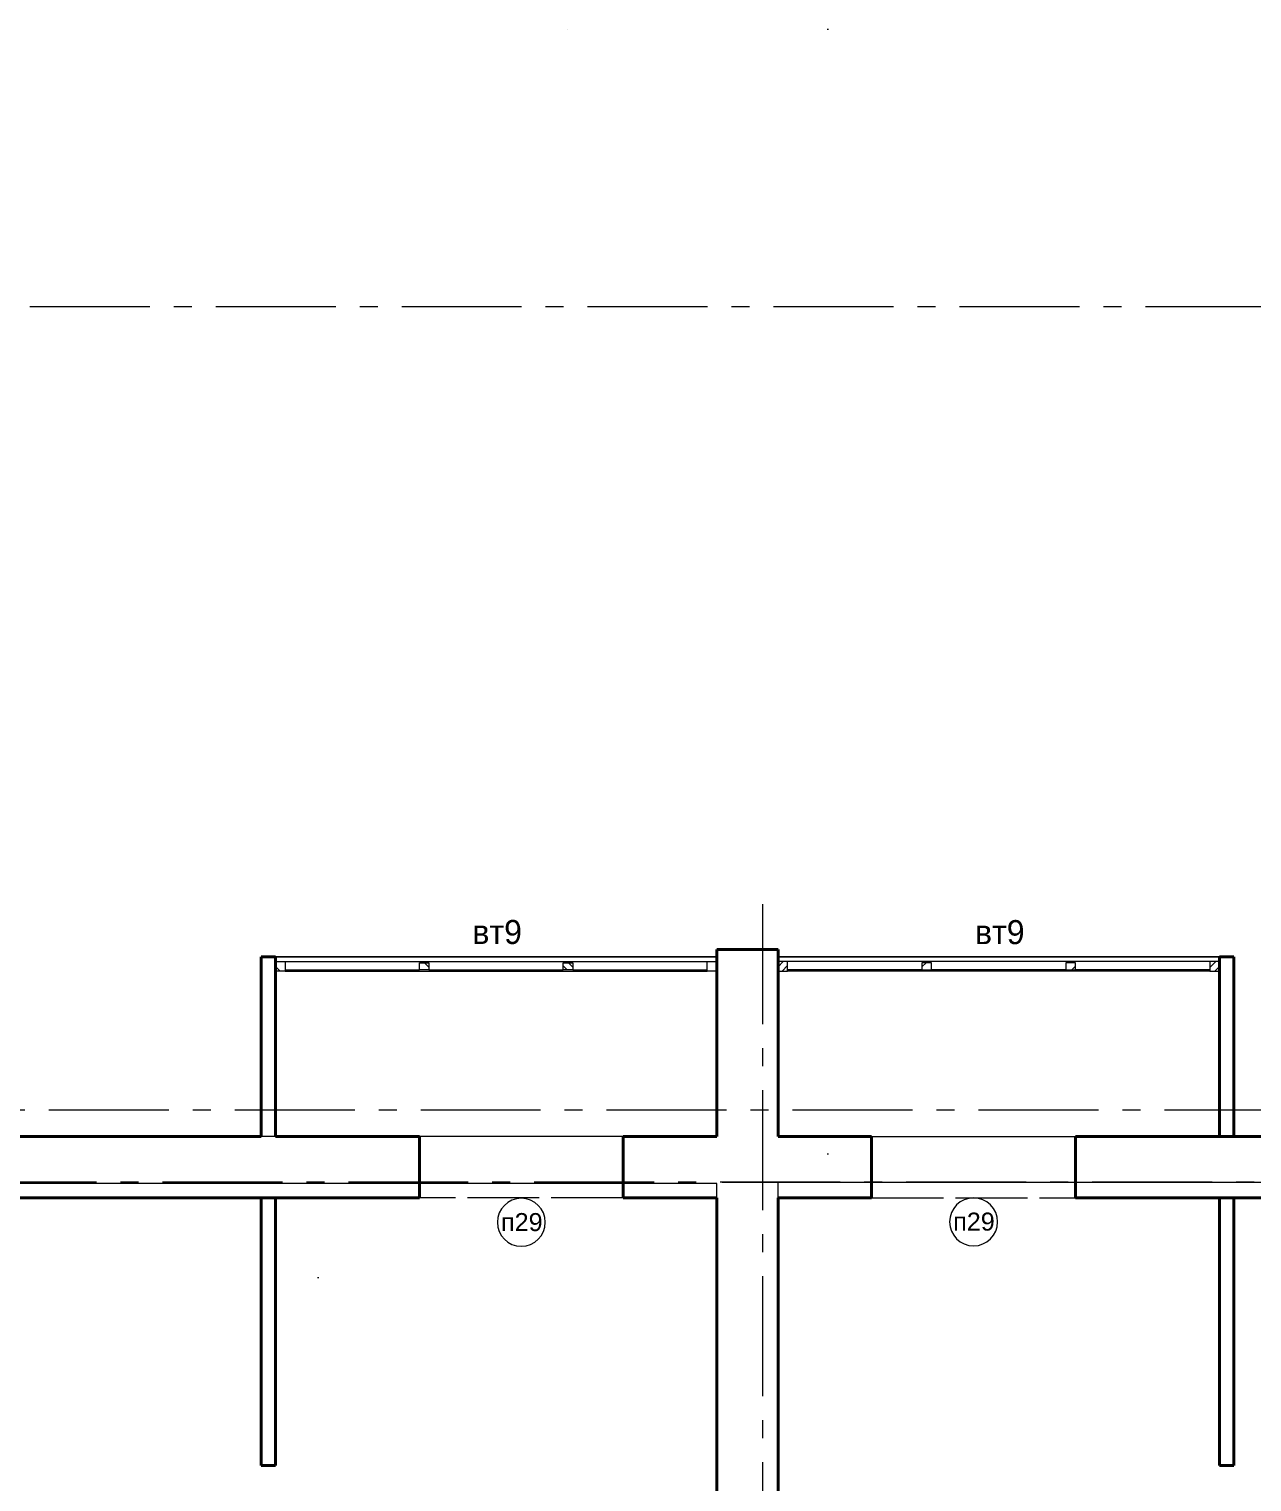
# Model space of a CAD drawing. Extents: x 436819 to 525027, y 24442 to 70197.
# Drawn here: x 484815 to 495010, y 55325 to 67434 of the extents above; entities that cross this region are included whole.
import ezdxf
from ezdxf.enums import TextEntityAlignment as Align

# ---------------------------------------------------------------- set-up
doc = ezdxf.new("R2010")
doc.units = 0
doc.header["$MEASUREMENT"] = 0
for name, pattern in [('Крупный пунктир', [9375, 0, -9375]), ('Штриховая', [700, 600, -100]), ('Штрихштриховая', [1550, 1000, -200, 150, -200])]:
    doc.linetypes.add(name, pattern=pattern)
for name, color, linetype, lineweight in [('0_Ном_пера__61', 7, 'Continuous', 40), ('Двери ArchiCAD_Ном_пера__1', 7, 'Continuous', 13), ('Двери ArchiCAD_Ном_пера__61', 7, 'Continuous', 40), ('Интерьер- Перегородка_Ном_пера__61', 7, 'Continuous', 40), ('Линии разрезов_Ном_пера__1', 7, 'Continuous', 13), ('Маркеры двери_Ном_пера__7', 7, 'Continuous', 5), ('Маркеры окна_Ном_пера__7', 7, 'Continuous', 5), ('Окна ArchiCAD_Ном_пера__1', 7, 'Continuous', 13), ('Окна ArchiCAD_Ном_пера__19', 255, 'Continuous', 0), ('Окна ArchiCAD_Ном_пера__61', 7, 'Continuous', 40), ('Перекрытия_Ном_пера__21', 7, 'Continuous', 20), ('Стены наружные_Ном_пера__61', 7, 'Continuous', 40)]:
    doc.layers.add(name, color=color, linetype=linetype, lineweight=lineweight)
for name, color, linetype in [('Двери ArchiCAD', 7, 'Continuous'), ('Интерьер- Перегородка', 7, 'Continuous'), ('Линии разрезов', 7, 'Continuous'), ('Окна ArchiCAD', 7, 'Continuous'), ('Перекрытия', 7, 'Continuous'), ('Розміри ОСЕЙ', 7, 'Continuous'), ('Стены наружные', 7, 'Continuous')]:
    doc.layers.add(name, color=color, linetype=linetype)
for name, color, linetype, lineweight, true_color in [('Маркеры двери_Ном_пера__3', 7, 'Continuous', 18, 0xdd5800), ('Маркеры окна_Ном_пера__3', 7, 'Continuous', 18, 0xdd5800), ('Окна ArchiCAD_Ном_пера__3', 7, 'Continuous', 18, 0xdd5800), ('Перекрытия_Ном_пера__191', 7, 'Continuous', 0, 0xe8e8e8), ('Перекрытия_Ном_пера__4', 7, 'Continuous', 20, 0x016515), ('Розміри ОСЕЙ_Ном_пера__98', 7, 'Continuous', 13, 0x001f3e)]:
    doc.layers.add(name, color=color, linetype=linetype, lineweight=lineweight, true_color=true_color)
doc.styles.add('СГЕНЕРИР_СТИЛЬ_1', font='')
doc.styles.add('СГЕНЕРИР_СТИЛЬ_2', font='')
doc.styles.add('СГЕНЕРИР_СТИЛЬ_3', font='')
doc.styles.add('СГЕНЕРИР_СТИЛЬ_4', font='')
doc.styles.get('СГЕНЕРИР_СТИЛЬ_1').set_extended_font_data('Century Gothic')
doc.styles.get('СГЕНЕРИР_СТИЛЬ_2').set_extended_font_data('Arial Кириллический')
doc.styles.get('СГЕНЕРИР_СТИЛЬ_3').set_extended_font_data('Arial Unicode MS Кириллический')
doc.styles.get('СГЕНЕРИР_СТИЛЬ_4').set_extended_font_data('Century Gothic', bold=True)
doc.dimstyles.new('СГЕНЕРИР_СТИЛЬ__4', dxfattribs={"dimtxt": 200, "dimasz": 190, "dimexe": 0.18, "dimexo": 0, "dimgap": 0.09, "dimtad": 3, "dimtih": 1, "dimtoh": 1, "dimdec": 0, "dimzin": 0, "dimdsep": 46, "dimtxsty": 'СГЕНЕРИР_СТИЛЬ_3', "dimblk": 'ARROWHEAD_6', "dimblk1": 'ARROWHEAD_6', "dimblk2": 'ARROWHEAD_6', "dimcen": 0.09, "dimclrd": 256, "dimclre": 256, "dimclrt": 256, "dimadec": 0, "dimazin": 0, "dimtfac": 1, "dimtdec": 4, "dimtmove": 0, "dimatfit": 3, "dimfxl": 0, "dimtolj": 1, "dimtzin": 0, "dimarcsym": 0})
pattern_1 = [(45, (133390.85, 87179.35), (-176.777, 176.777), []), (45, (133355.5, 87214.7), (-176.777, 176.777), []), (45, (133320.14, 87250.06), (-176.777, 176.777), [])]

# ---------------------------------------------------------------- blocks, each defined once
blk = doc.blocks.new('Перекрытие_322', base_point=(491059, 57823))
at = {"layer": 'Перекрытия_Ном_пера__191', "linetype": 'Continuous', "flags": 128}
blk.add_lwpolyline([(491059, 57823), (494859, 57823), (498439, 57823), (498439, 53553), (498439, 51233), (491059, 51233)], close=True, dxfattribs=at)
blk = doc.blocks.new('Перекрытие_316', base_point=(491059, 58203))
at = {"layer": 'Перекрытия_Ном_пера__21', "linetype": 'Continuous', "flags": 128}
blk.add_lwpolyline([(491059, 58203), (494859, 58203), (494859, 59703), (491059, 59703)], close=True, dxfattribs=at)
blk = doc.blocks.new('Перекрытие_343', base_point=(486749, 58203))
at = {"layer": 'Перекрытия_Ном_пера__21', "linetype": 'Continuous', "flags": 128}
blk.add_lwpolyline([(486749, 58203), (486749, 59703), (490549, 59703), (490549, 58203)], close=True, dxfattribs=at)
blk = doc.blocks.new('Стена_575', base_point=(494859, 59703))
at = {"layer": 'Интерьер- Перегородка_Ном_пера__61', "linetype": 'Continuous'}
for p, q in [((494859, 59703), (494739, 59703)), ((494859, 58204), (494859, 59703)), ((494739, 59583), (494739, 58204)), ((494739, 58204), (494859, 58204))]:
    blk.add_line(p, q, dxfattribs=at)
blk = doc.blocks.new('Перекрытие_489', base_point=(483569, 57813))
at = {"layer": 'Перекрытия_Ном_пера__191', "linetype": 'Continuous', "flags": 128}
blk.add_lwpolyline([(483569, 57813), (483569, 51233), (490549, 51233), (490549, 57813)], close=True, dxfattribs=at)
blk = doc.blocks.new('Стена_1315', base_point=(494739, 57693))
at = {"layer": '0_Ном_пера__61', "linetype": 'Continuous'}
for p, q in [((494739, 57693), (494739, 55463)), ((494859, 57693), (494739, 57693)), ((494859, 55463), (494859, 57693)), ((494739, 55463), (494859, 55463))]:
    blk.add_line(p, q, dxfattribs=at)
blk = doc.blocks.new('Проем дверной полуарочн 10_4', base_point=(133391, 87179))
at = {"layer": 'Двери ArchiCAD_Ном_пера__1', "linetype": 'Штриховая'}
for p, q in [((132541, 87689), (134241, 87689)), ((132541, 87179), (134241, 87179))]:
    blk.add_line(p, q, dxfattribs=at)
at = {"layer": 'Двери ArchiCAD_Ном_пера__61', "linetype": 'Continuous'}
for p, q in [((132541, 87689), (132541, 87179)), ((134241, 87689), (134241, 87179))]:
    blk.add_line(p, q, dxfattribs=at)
blk = doc.blocks.new('Маркер двери 10', base_point=(133391, 87179))
at = {"layer": 'Маркеры двери_Ном_пера__3', "linetype": 'Continuous'}
for start, end in [(0, 180), (180, 0)]:
    blk.add_arc((133391, 87383), 200, start, end, dxfattribs=at)
at = {"layer": 'Маркеры двери_Ном_пера__3', "style": 'СГЕНЕРИР_СТИЛЬ_2'}
blk.add_attdef('AC_WIDO_ID', text='', height=150, rotation=180, dxfattribs=at).set_placement((133560, 87501), align=Align.BOTTOM_LEFT)
blk = doc.blocks.new('Стена_581', base_point=(490549, 58203))
at = {"layer": 'Интерьер- Перегородка_Ном_пера__61', "linetype": 'Continuous'}
for p, q in [((486749, 58203), (483569, 58203)), ((488069, 58203), (486869, 58203)), ((490549, 58203), (489769, 58203)), ((483569, 57693), (488069, 57693)), ((489769, 57693), (490549, 57693))]:
    blk.add_line(p, q, dxfattribs=at)
at = {"layer": 'Двери ArchiCAD', "linetype": 'Continuous', "rotation": 180.0000002701263}
blk.add_blockref('Проем дверной полуарочн 10_4', (488919, 58203), dxfattribs=at)
at = {"layer": 'Маркеры двери_Ном_пера__3', "linetype": 'Continuous'}
ref = blk.add_blockref('Маркер двери 10', (488919, 57693), dxfattribs=dict(at, rotation=180))
ref.add_attrib('AC_WIDO_ID', 'п29', dxfattribs={"color": 32, "linetype": 'Continuous', "true_color": 0xdd5800, "height": 150, "style": 'СГЕНЕРИР_СТИЛЬ_2'}).set_placement((488750, 57371), align=Align.BOTTOM_LEFT)
blk = doc.blocks.new('Стена_2649', base_point=(486749, 58203))
at = {"layer": 'Интерьер- Перегородка_Ном_пера__61', "linetype": 'Continuous'}
for p, q in [((486869, 59703), (486749, 59703)), ((486749, 59703), (486749, 58203)), ((486869, 58203), (486869, 59583))]:
    blk.add_line(p, q, dxfattribs=at)
blk = doc.blocks.new('Стена_1198', base_point=(486749, 57693))
at = {"layer": '0_Ном_пера__61', "linetype": 'Continuous'}
for p, q in [((486749, 57693), (486749, 55463)), ((486869, 57693), (486749, 57693)), ((486869, 55463), (486869, 57693)), ((486749, 55463), (486869, 55463))]:
    blk.add_line(p, q, dxfattribs=at)
blk = doc.blocks.new('Плоскость сечения_1', base_point=(524727, 52511))
at = {"layer": 'Линии разрезов_Ном_пера__1', "linetype": 'Крупный пунктир'}
blk.add_line((524727, 57029), (437287, 57029), dxfattribs=at)
blk = doc.blocks.new('О Витрина 2 10_11', base_point=(133391, 87179))
at = {"layer": 'Окна ArchiCAD_Ном_пера__19', "linetype": 'Continuous'}
h = blk.add_hatch(dxfattribs=at)
h.set_pattern_fill('Алюминий', color=256, style=0, pattern_type=2)
h.set_pattern_definition(pattern_1)
h.paths.add_polyline_path([(131551, 87179), (131551, 87099), (131631, 87099), (131631, 87179)], flags=0)
h = blk.add_hatch(dxfattribs=at)
h.set_pattern_fill('Алюминий', color=256, style=0, pattern_type=2)
h.set_pattern_definition(pattern_1)
h.paths.add_polyline_path([(132751, 87169), (132751, 87109), (132831, 87109), (132831, 87169)], flags=0)
h = blk.add_hatch(dxfattribs=at)
h.set_pattern_fill('Алюминий', color=256, style=0, pattern_type=2)
h.set_pattern_definition(pattern_1)
h.paths.add_polyline_path([(133951, 87169), (133951, 87109), (134031, 87109), (134031, 87169)], flags=0)
h = blk.add_hatch(dxfattribs=at)
h.set_pattern_fill('Алюминий', color=256, style=0, pattern_type=2)
h.set_pattern_definition(pattern_1)
h.paths.add_polyline_path([(135151, 87179), (135151, 87099), (135231, 87099), (135231, 87179)], flags=0)
at = {"layer": 'Окна ArchiCAD_Ном_пера__1', "linetype": 'Continuous'}
for p, q in [((132751, 87169), (132751, 87109)), ((132831, 87169), (132751, 87169)), ((132751, 87109), (132831, 87109)), ((132831, 87109), (132831, 87169)), ((133951, 87169), (133951, 87109)), ((134031, 87169), (133951, 87169)), ((133951, 87109), (134031, 87109)), ((134031, 87109), (134031, 87169))]:
    blk.add_line(p, q, dxfattribs=at)
at = {"layer": 'Окна ArchiCAD_Ном_пера__3', "linetype": 'Continuous'}
for p, q in [((131551, 87179), (131551, 87099)), ((131631, 87179), (131551, 87179)), ((131551, 87099), (131631, 87099)), ((131631, 87099), (131631, 87179)), ((131631, 87179), (135151, 87179)), ((131631, 87169), (132751, 87169)), ((131631, 87099), (135151, 87099)), ((132831, 87169), (133951, 87169)), ((134031, 87169), (135151, 87169)), ((135151, 87179), (135151, 87099)), ((135231, 87179), (135151, 87179)), ((135151, 87099), (135231, 87099)), ((135231, 87099), (135231, 87179)), ((135231, 87059), (131551, 87059))]:
    blk.add_line(p, q, dxfattribs=at)
at = {"layer": 'Окна ArchiCAD_Ном_пера__61', "linetype": 'Continuous'}
for p, q in [((131551, 87179), (131551, 87059)), ((135231, 87179), (135231, 87059))]:
    blk.add_line(p, q, dxfattribs=at)
blk = doc.blocks.new('Маркер окна 12_5', base_point=(133391, 87179))
at = {"layer": 'Маркеры окна_Ном_пера__7', "linetype": 'Continuous', "insert": (133589, 86957), "char_height": 200, "attachment_point": 7, "rotation": 180, "style": 'СГЕНЕРИР_СТИЛЬ_1'}
blk.add_mtext('{вт9}', dxfattribs=at)
blk = doc.blocks.new('Стена_576', base_point=(494859, 59643))
at = {"layer": 'Маркеры окна_Ном_пера__3', "linetype": 'Continuous', "rotation": 180}
blk.add_blockref('Маркер окна 12_5', (492899, 59583), dxfattribs=at)
at = {"layer": 'Окна ArchiCAD', "linetype": 'Continuous', "rotation": 180}
blk.add_blockref('О Витрина 2 10_11', (492899, 59583), dxfattribs=at)
blk = doc.blocks.new('Стена_577', base_point=(494859, 58203))
at = {"layer": 'Интерьер- Перегородка_Ном_пера__61', "linetype": 'Continuous'}
for p, q in [((498438, 58203), (494859, 58203)), ((498438, 57693), (498438, 58203)), ((494859, 57693), (498438, 57693))]:
    blk.add_line(p, q, dxfattribs=at)
blk = doc.blocks.new('Проем дверной полуарочн 10_2', base_point=(133391, 87179))
at = {"layer": 'Двери ArchiCAD_Ном_пера__1', "linetype": 'Штриховая'}
for p, q in [((132541, 87689), (134241, 87689)), ((132541, 87179), (134241, 87179))]:
    blk.add_line(p, q, dxfattribs=at)
at = {"layer": 'Двери ArchiCAD_Ном_пера__61', "linetype": 'Continuous'}
for p, q in [((132541, 87689), (132541, 87179)), ((134241, 87689), (134241, 87179))]:
    blk.add_line(p, q, dxfattribs=at)
blk = doc.blocks.new('Маркер двери 12_5', base_point=(133391, 87179))
at = {"layer": 'Маркеры двери_Ном_пера__3', "linetype": 'Continuous'}
for start, end in [(0, 180), (180, 0)]:
    blk.add_arc((133391, 86469), 200, start, end, dxfattribs=at)
at = {"layer": 'Маркеры двери_Ном_пера__7', "linetype": 'Continuous', "insert": (133221, 86394), "char_height": 150, "attachment_point": 7, "style": 'СГЕНЕРИР_СТИЛЬ_2'}
blk.add_mtext('{п29}', dxfattribs=at)
blk = doc.blocks.new('Стена_580', base_point=(490549, 58203))
at = {"layer": 'Стены наружные_Ном_пера__61', "linetype": 'Continuous'}
for p, q in [((491839, 58203), (491059, 58203)), ((494859, 58203), (493539, 58203)), ((491059, 57693), (491839, 57693)), ((493539, 57693), (494859, 57693))]:
    blk.add_line(p, q, dxfattribs=at)
at = {"layer": 'Двери ArchiCAD', "linetype": 'Continuous', "xscale": -1, "rotation": 180}
blk.add_blockref('Проем дверной полуарочн 10_2', (492689, 58203), dxfattribs=at)
at = {"layer": 'Маркеры двери_Ном_пера__3', "linetype": 'Continuous'}
blk.add_blockref('Маркер двери 12_5', (492689, 58203), dxfattribs=at)
blk = doc.blocks.new('Стена_2703', base_point=(490549, 44293))
at = {"layer": 'Интерьер- Перегородка_Ном_пера__61', "linetype": 'Continuous'}
for p, q in [((491059, 59763), (490549, 59763)), ((490549, 59763), (490549, 59703)), ((491059, 58203), (491059, 59763)), ((490549, 59583), (490549, 58203)), ((490549, 57693), (490549, 51353)), ((491059, 51353), (491059, 57693))]:
    blk.add_line(p, q, dxfattribs=at)
blk = doc.blocks.new('О Витрина 2 10_15', base_point=(133391, 87179))
at = {"layer": 'Окна ArchiCAD_Ном_пера__19', "linetype": 'Continuous'}
h = blk.add_hatch(dxfattribs=at)
h.set_pattern_fill('Алюминий', color=256, style=0, pattern_type=2)
h.set_pattern_definition(pattern_1)
h.paths.add_polyline_path([(131551, 87179), (131551, 87099), (131631, 87099), (131631, 87179)], flags=0)
h = blk.add_hatch(dxfattribs=at)
h.set_pattern_fill('Алюминий', color=256, style=0, pattern_type=2)
h.set_pattern_definition(pattern_1)
h.paths.add_polyline_path([(132751, 87169), (132751, 87109), (132831, 87109), (132831, 87169)], flags=0)
h = blk.add_hatch(dxfattribs=at)
h.set_pattern_fill('Алюминий', color=256, style=0, pattern_type=2)
h.set_pattern_definition(pattern_1)
h.paths.add_polyline_path([(133951, 87169), (133951, 87109), (134031, 87109), (134031, 87169)], flags=0)
h = blk.add_hatch(dxfattribs=at)
h.set_pattern_fill('Алюминий', color=256, style=0, pattern_type=2)
h.set_pattern_definition(pattern_1)
h.paths.add_polyline_path([(135151, 87179), (135151, 87099), (135231, 87099), (135231, 87179)], flags=0)
at = {"layer": 'Окна ArchiCAD_Ном_пера__1', "linetype": 'Continuous'}
for p, q in [((132751, 87169), (132751, 87109)), ((132831, 87169), (132751, 87169)), ((132751, 87109), (132831, 87109)), ((132831, 87109), (132831, 87169)), ((133951, 87169), (133951, 87109)), ((134031, 87169), (133951, 87169)), ((133951, 87109), (134031, 87109)), ((134031, 87109), (134031, 87169))]:
    blk.add_line(p, q, dxfattribs=at)
at = {"layer": 'Окна ArchiCAD_Ном_пера__3', "linetype": 'Continuous'}
for p, q in [((131551, 87179), (131551, 87099)), ((131631, 87179), (131551, 87179)), ((131551, 87099), (131631, 87099)), ((131631, 87099), (131631, 87179)), ((131631, 87179), (135151, 87179)), ((131631, 87169), (132751, 87169)), ((131631, 87099), (135151, 87099)), ((132831, 87169), (133951, 87169)), ((134031, 87169), (135151, 87169)), ((135151, 87179), (135151, 87099)), ((135231, 87179), (135151, 87179)), ((135151, 87099), (135231, 87099)), ((135231, 87099), (135231, 87179)), ((135231, 87059), (131551, 87059))]:
    blk.add_line(p, q, dxfattribs=at)
at = {"layer": 'Окна ArchiCAD_Ном_пера__61', "linetype": 'Continuous'}
for p, q in [((131551, 87179), (131551, 87059)), ((135231, 87179), (135231, 87059))]:
    blk.add_line(p, q, dxfattribs=at)
blk = doc.blocks.new('Маркер окна 12_10', base_point=(133391, 87179))
at = {"layer": 'Маркеры окна_Ном_пера__7', "linetype": 'Continuous', "insert": (133193, 87282), "char_height": 200, "attachment_point": 7, "style": 'СГЕНЕРИР_СТИЛЬ_1'}
blk.add_mtext('{вт9}', dxfattribs=at)
blk = doc.blocks.new('Стена_2650', base_point=(486749, 59643))
at = {"layer": 'Маркеры окна_Ном_пера__3', "linetype": 'Continuous'}
blk.add_blockref('Маркер окна 12_10', (488709, 59703), dxfattribs=at)
at = {"layer": 'Окна ArchiCAD', "linetype": 'Continuous', "xscale": -1, "rotation": 180.0000000000034}
blk.add_blockref('О Витрина 2 10_15', (488709, 59583), dxfattribs=at)
blk = doc.blocks.new('Линия_1374', base_point=(519877, 57823))
at = {"layer": 'Перекрытия_Ном_пера__4', "linetype": 'Штрихштриховая'}
blk.add_line((519477, 57823), (439872, 57823), dxfattribs=at)
blk = doc.blocks.new('Линия_1366', base_point=(490929, 60141))
at = {"layer": 'Перекрытия_Ном_пера__4', "linetype": 'Штрихштриховая'}
blk.add_line((490929, 60141), (490929, 39141), dxfattribs=at)
blk = doc.blocks.new('Линия_1177', base_point=(439472, 65123))
at = {"layer": 'Перекрытия_Ном_пера__4', "linetype": 'Штрихштриховая'}
blk.add_line((439872, 65123), (519477, 65123), dxfattribs=at)
blk = doc.blocks.new('Линия_1025', base_point=(520480, 58423))
at = {"layer": 'Перекрытия_Ном_пера__4', "linetype": 'Штрихштриховая'}
blk.add_line((520080, 58423), (439317, 58423), dxfattribs=at)
blk = doc.blocks.new('*D749', base_point=(133391, 87179))
at = {"layer": 'Розміри ОСЕЙ_Ном_пера__98', "linetype": 'Continuous'}
for p, q in [((501359, 40485), (501359, 40860)), ((503749, 40485), (503749, 40860)), ((501459, 40772), (501259, 40572)), ((503849, 40772), (503649, 40572)), ((501359, 40672), (503749, 40672))]:
    blk.add_line(p, q, dxfattribs=at)
at = {"layer": 'Розміри ОСЕЙ_Ном_пера__98', "char_height": 200, "attachment_point": 1, "style": 'СГЕНЕРИР_СТИЛЬ_4'}
for s, insert in [('{130}', (501459, 40632)), ('{2\xa0390}', (502198, 40632)), ('{260}', (503175, 40632))]:
    blk.add_mtext(s, dxfattribs=dict(at, insert=insert))
blk = doc.blocks.new('ARROWHEAD_6')
at = {"linetype": 'Continuous'}
for p, q in [((0, 0), (-1, 0)), ((-0.5, -0.5), (0.5, 0.5))]:
    blk.add_line(p, q, dxfattribs=at)
blk = doc.blocks.new('*D750', base_point=(133391, 87179))
at = {"layer": 'Розміри ОСЕЙ_Ном_пера__98', "linetype": 'Continuous'}
for p, q in [((503749, 40485), (503749, 40860)), ((504009, 40485), (504009, 40860)), ((503849, 40772), (503649, 40572)), ((504109, 40772), (503909, 40572)), ((503749, 40672), (504009, 40672))]:
    blk.add_line(p, q, dxfattribs=at)
blk = doc.blocks.new('*D751', base_point=(133391, 87179))
at = {"layer": 'Розміри ОСЕЙ_Ном_пера__98', "linetype": 'Continuous'}
for p, q in [((504009, 40485), (504009, 40860)), ((504259, 40485), (504259, 40860)), ((504109, 40772), (503909, 40572)), ((504359, 40772), (504159, 40572)), ((504009, 40672), (504259, 40672))]:
    blk.add_line(p, q, dxfattribs=at)
blk = doc.blocks.new('*D752', base_point=(133391, 87179))
at = {"layer": 'Розміри ОСЕЙ_Ном_пера__98', "linetype": 'Continuous'}
for p, q in [((504259, 40485), (504259, 40860)), ((507699, 40485), (507699, 40860)), ((504359, 40772), (504159, 40572)), ((507799, 40772), (507599, 40572)), ((504259, 40672), (507699, 40672))]:
    blk.add_line(p, q, dxfattribs=at)
at = {"layer": 'Розміри ОСЕЙ_Ном_пера__98', "char_height": 200, "attachment_point": 1, "style": 'СГЕНЕРИР_СТИЛЬ_4'}
for s, insert in [('{250}', (504359, 40632)), ('{3\xa0440}', (505623, 40632)), ('{130}', (507125, 40632))]:
    blk.add_mtext(s, dxfattribs=dict(at, insert=insert))
blk = doc.blocks.new('Плоскость сечения_3', base_point=(478925, 67434))
at = {"layer": 'Линии разрезов_Ном_пера__1', "linetype": 'Крупный пунктир'}
for p, q in [((479925, 67434), (491475, 67434)), ((491475, 67434), (491475, 34337))]:
    blk.add_line(p, q, dxfattribs=at)

msp = doc.modelspace()

# ---------------------------------------------------------------- linework, layer by layer
at = {"layer": 'Перекрытия_Ном_пера__4', "linetype": 'Штрихштриховая'}
msp.add_line((490592.9, 57822.7), (491714.8, 57822.7), dxfattribs=at)

# ---------------------------------------------------------------- block references
for name, p in [('Стена_1198', (486748.9, 57692.7)), ('Стена_1315', (494738.9, 57692.7))]:
    msp.add_blockref(name, p)
at = {"layer": 'Интерьер- Перегородка'}
for name, p in [('Стена_2650', (486748.9, 59642.7)), ('Стена_576', (494858.9, 59642.7)), ('Стена_2649', (486748.9, 58202.7)), ('Стена_2703', (490548.9, 44292.7)), ('Стена_575', (494858.9, 59702.7)), ('Стена_581', (490548.9, 58202.7)), ('Стена_577', (494858.9, 58202.7))]:
    msp.add_blockref(name, p, dxfattribs=at)
at = {"layer": 'Линии разрезов'}
for name, p in [('Плоскость сечения_3', (478925.1, 67434.1)), ('Плоскость сечения_1', (524727.1, 52510.6))]:
    msp.add_blockref(name, p, dxfattribs=at)
at = {"layer": 'Перекрытия', "linetype": 'Штрихштриховая'}
for name, p in [('Линия_1177', (439471.5, 65122.7)), ('Линия_1366', (490928.9, 60140.6)), ('Линия_1025', (520479.8, 58422.7)), ('Линия_1374', (519877, 57822.7))]:
    msp.add_blockref(name, p, dxfattribs=at)
at = {"layer": 'Перекрытия', "linetype": 'Continuous'}
for name, p in [('Перекрытие_343', (486748.9, 58202.7)), ('Перекрытие_316', (491058.9, 58202.7)), ('Перекрытие_489', (483568.9, 57812.7)), ('Перекрытие_322', (491058.9, 57822.7))]:
    msp.add_blockref(name, p, dxfattribs=at)
at = {"layer": 'Стены наружные'}
msp.add_blockref('Стена_580', (490548.9, 58202.7), dxfattribs=at)

# ---------------------------------------------------------------- dimensions: what is measured, and where the dimension line sits
at = {"layer": 'Розміри ОСЕЙ', "linetype": 'Continuous'}
for p1, p2, picture, middle in [((501358.9, 43512.7), (503748.9, 56847.8), '*D749', (502541, 40532.4)), ((503748.9, 56847.8), (504008.9, 41181.9), '*D750', (503399.5, 40532.4)), ((504008.9, 41181.9), (504258.9, 56847.8), '*D751', (504583.8, 40532.4)), ((504258.9, 56847.8), (507698.9, 50142.7), '*D752', (505966, 40532.4))]:
    dim = msp.add_linear_dim(base=(446168.9, 40672.4), p1=p1, p2=p2, dimstyle='СГЕНЕРИР_СТИЛЬ__4', dxfattribs=at)
    dim.commit()
    dim.dimension.update_dxf_attribs({"geometry": picture, "text_midpoint": middle})

doc.saveas('drawing.dxf')
